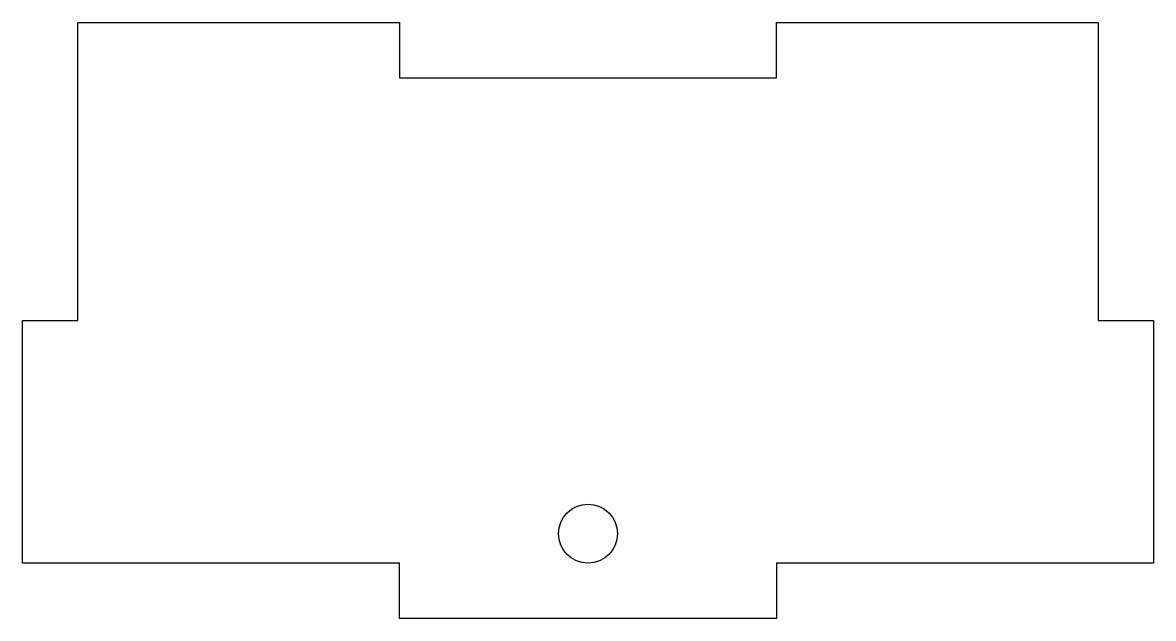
# Model space of a CAD drawing. Header units: millimetres. Extents: x -87.5 to 4.5, y 0 to 48.5.
import ezdxf

# ---------------------------------------------------------------- set-up
doc = ezdxf.new("R2010")
doc.units = ezdxf.units.MM
doc.layers.get('0').update_dxf_attribs({"linetype": 'CONTINUOUS'})

msp = doc.modelspace()

# ---------------------------------------------------------------- linework, layer by layer
msp.add_lwpolyline([(-87.5, 24.25), (-83, 24.25), (-83, 48.5), (-56.833, 48.5), (-56.833, 44), (-26.167, 44), (-26.167, 48.5), (0, 48.5), (0, 24.25), (4.5, 24.25), (4.5, 4.5), (-26.167, 4.5), (-26.167, 0), (-56.833, 0), (-56.833, 4.5), (-87.5, 4.5)], close=True)
msp.add_circle((-41.5, 6.9), 2.4)

doc.saveas('drawing.dxf')
